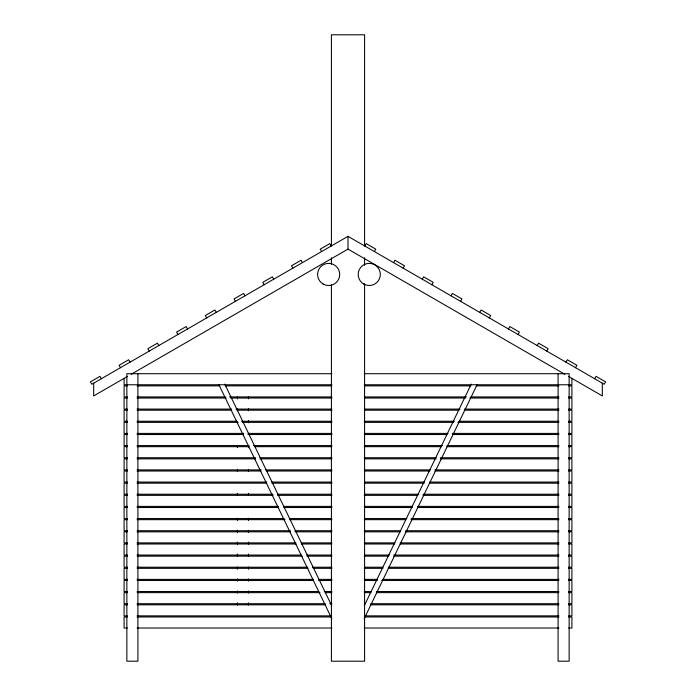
<?xml version="1.0" encoding="UTF-8"?>
<svg xmlns="http://www.w3.org/2000/svg" width="696" height="696" viewBox="0 0 696 696"><rect width="100%" height="100%" fill="white"/><g stroke="black" fill="none" stroke-linecap="round" stroke-linejoin="round"><path stroke-width="1.04" d="M364.356 605.59L471.236 384.114M364.156 618.727L477.152 384.566M364.817 246.036L366.2 243.644L375.77 249.177L374.387 251.569M393.545 262.627L394.928 260.234L404.498 265.759L403.115 268.151M422.272 279.209L423.655 276.817L433.225 282.341L431.851 284.742M450.999 295.8L452.383 293.399L461.953 298.932L460.578 301.325M479.727 312.382L481.11 309.99L490.68 315.514L489.305 317.915M508.454 328.973L509.837 326.572L519.416 332.105L518.033 334.498M537.182 345.555L538.565 343.163L548.143 348.687L546.76 351.08M565.909 362.137L567.292 359.745L576.871 365.278L575.488 367.671M594.636 378.728L596.02 376.336L605.598 381.86L604.215 384.253L348 236.327L91.785 384.253L90.402 381.86L99.98 376.336L101.364 378.728M127.464 376.423L93.682 395.928L93.682 383.165M131.222 374.257L348 249.098L564.778 374.257M331.905 373.709L126.855 373.709L126.855 661.2L137.912 661.2L137.912 373.709M364.304 373.709L569.145 373.709L569.145 661.2L558.088 661.2L558.088 373.709M331.905 384.766L124.088 384.766L124.088 378.737M364.304 384.766L571.912 384.766L571.912 378.737M127.351 385.871L124.088 385.871L124.088 396.929L127.351 396.929M137.129 385.871L219.736 385.871M225.173 385.871L331.905 385.871M364.304 385.871L470.914 385.871M476.264 385.871L558.879 385.871M568.649 385.871L571.912 385.871L571.912 396.929L568.649 396.929M137.129 396.929L225.173 396.929M229.523 396.929L331.905 396.929M364.304 396.929L466.477 396.929M470.827 396.929L558.879 396.929M127.351 398.034L124.088 398.034L124.088 409.091L127.351 409.091M137.129 398.034L226.261 398.034M230.611 398.034L331.905 398.034M364.304 398.034L465.485 398.034M469.739 398.034L558.879 398.034M568.649 398.034L571.912 398.034L571.912 409.091L568.649 409.091M137.129 409.091L231.698 409.091M236.048 409.091L331.905 409.091M364.304 409.091L459.952 409.091M464.302 409.091L558.879 409.091M127.351 410.196L124.088 410.196L124.088 421.254L127.351 421.254M137.129 410.196L231.698 410.196M237.127 410.196L331.905 410.196M364.304 410.196L458.968 410.196M464.302 410.196L558.879 410.196M568.649 410.196L571.912 410.196L571.912 421.254L568.649 421.254M137.129 421.254L237.127 421.254M241.477 421.254L331.905 421.254M364.304 421.254L454.523 421.254M458.873 421.254L558.879 421.254M127.351 422.359L124.088 422.359L124.088 433.417L127.351 433.417M137.129 422.359L238.215 422.359M242.565 422.359L331.905 422.359M364.304 422.359L453.54 422.359M457.785 422.359L558.879 422.359M568.649 422.359L571.912 422.359L571.912 433.417L568.649 433.417M137.129 433.417L243.652 433.417M248.002 433.417L331.905 433.417M364.304 433.417L447.998 433.417M452.348 433.417L558.879 433.417M127.351 434.522L124.088 434.522L124.088 445.579L127.351 445.579M137.129 434.522L243.652 434.522M248.002 434.522L331.905 434.522M364.304 434.522L447.023 434.522M452.348 434.522L558.879 434.522M568.649 434.522L571.912 434.522L571.912 445.579L568.649 445.579M137.129 445.579L249.09 445.579M253.431 445.579L331.905 445.579M364.304 445.579L442.569 445.579M446.91 445.579L558.879 445.579M127.351 446.684L124.088 446.684L124.088 457.742L127.351 457.742M137.129 446.684L249.09 446.684M254.519 446.684L331.905 446.684M364.304 446.684L441.595 446.684M446.91 446.684L558.879 446.684M568.649 446.684L571.912 446.684L571.912 457.742L568.649 457.742M137.129 457.742L255.606 457.742M259.956 457.742L331.905 457.742M364.304 457.742L436.166 457.742M440.394 457.742L558.879 457.742M127.351 458.847L124.088 458.847L124.088 469.904L127.351 469.904M137.129 458.847L255.606 458.847M259.956 458.847L331.905 458.847M364.304 458.847L436.166 458.847M440.394 458.847L558.879 458.847M568.649 458.847L571.912 458.847L571.912 469.904L568.649 469.904M137.129 469.904L261.043 469.904M265.394 469.904L331.905 469.904M364.304 469.904L430.606 469.904M434.957 469.904L558.879 469.904M127.351 471.009L124.088 471.009L124.088 482.067L127.351 482.067M137.129 471.009L261.043 471.009M266.481 471.009L331.905 471.009M364.304 471.009L429.65 471.009M434.957 471.009L558.879 471.009M568.649 471.009L571.912 471.009L571.912 482.067L568.649 482.067M137.129 482.067L266.751 482.067M271.91 482.067L331.905 482.067M364.304 482.067L424.221 482.067M429.519 482.067L558.879 482.067M127.351 483.181L124.088 483.181L124.088 494.23L127.351 494.23M137.129 483.181L266.751 483.181M271.91 483.181L331.905 483.181M364.304 483.181L424.221 483.181M429.519 483.181L558.879 483.181M568.649 483.181L571.912 483.181L571.912 494.23L568.649 494.23M137.129 494.23L272.997 494.23M277.347 494.23L331.905 494.23M364.304 494.23L418.783 494.23M423.003 494.23L558.879 494.23M127.351 495.343L124.088 495.343L124.088 506.401L127.351 506.401M137.129 495.343L272.997 495.343M277.608 495.343L331.905 495.343M364.304 495.343L417.704 495.343M423.003 495.343L558.879 495.343M568.649 495.343L571.912 495.343L571.912 506.401L568.649 506.401M137.129 506.401L278.435 506.401M283.872 506.401L331.905 506.401M364.304 506.401L412.267 506.401M417.565 506.401L558.879 506.401M127.351 507.506L124.088 507.506L124.088 518.563L127.351 518.563M137.129 507.506L278.435 507.506M283.872 507.506L331.905 507.506M364.304 507.506L412.267 507.506M417.565 507.506L558.879 507.506M568.649 507.506L571.912 507.506L571.912 518.563L568.649 518.563M137.129 518.563L284.125 518.563M289.301 518.563L331.905 518.563M364.304 518.563L406.838 518.563M411.188 518.563L558.879 518.563M127.351 519.668L124.088 519.668L124.088 530.726L127.351 530.726M137.129 519.668L284.96 519.668M289.553 519.668L331.905 519.668M364.304 519.668L405.759 519.668M411.04 519.668L558.879 519.668M568.649 519.668L571.912 519.668L571.912 530.726L568.649 530.726M137.129 530.726L290.389 530.726M294.982 530.726L331.905 530.726M364.304 530.726L400.322 530.726M405.611 530.726L558.879 530.726M127.351 531.831L124.088 531.831L124.088 542.889L127.351 542.889M137.129 531.831L290.389 531.831M294.982 531.831L331.905 531.831M364.304 531.831L400.322 531.831M405.611 531.831L558.879 531.831M568.649 531.831L571.912 531.831L571.912 542.889L568.649 542.889M137.129 542.889L295.826 542.889M301.264 542.889L331.905 542.889M364.304 542.889L394.893 542.889M400.174 542.889L558.879 542.889M127.351 543.994L124.088 543.994L124.088 555.051L127.351 555.051M137.129 543.994L296.07 543.994M301.264 543.994L331.905 543.994M364.304 543.994L394.736 543.994M400.174 543.994L558.879 543.994M568.649 543.994L571.912 543.994L571.912 555.051L568.649 555.051M137.129 555.051L301.499 555.051M306.692 555.051L331.905 555.051M364.304 555.051L389.464 555.051M393.805 555.051L558.879 555.051M127.351 556.156L124.088 556.156L124.088 567.214L127.351 567.214M137.129 556.156L302.351 556.156M306.927 556.156L331.905 556.156M364.304 556.156L388.377 556.156M393.649 556.156L558.879 556.156M568.649 556.156L571.912 556.156L571.912 567.214L568.649 567.214M137.129 567.214L307.78 567.214M312.356 567.214L331.905 567.214M364.304 567.214L382.948 567.214M388.22 567.214L558.879 567.214M127.351 568.319L124.088 568.319L124.088 579.377L127.351 579.377M137.129 568.319L308.015 568.319M313.217 568.319L331.905 568.319M364.304 568.319L382.948 568.319M388.22 568.319L558.879 568.319M568.649 568.319L571.912 568.319L571.912 579.377L568.649 579.377M137.129 579.377L313.444 579.377M318.655 579.377L331.905 579.377M364.304 579.377L377.519 579.377M382.783 579.377L558.879 579.377M127.351 580.481L124.088 580.481L124.088 591.539L127.351 591.539M137.129 580.481L313.444 580.481M318.655 580.481L331.905 580.481M364.304 580.481L377.345 580.481M381.695 580.481L558.879 580.481M568.649 580.481L571.912 580.481L571.912 591.539L568.649 591.539M137.129 591.539L318.872 591.539M324.31 591.539L331.905 591.539M364.304 591.539L371.003 591.539M376.432 591.539L558.879 591.539M127.351 592.644L124.088 592.644L124.088 603.702L127.351 603.702M137.129 592.644L319.96 592.644M325.171 592.644L331.905 592.644M364.304 592.644L371.003 592.644M376.258 592.644L558.879 592.644M568.649 592.644L571.912 592.644L571.912 603.702L568.649 603.702M137.129 603.702L325.171 603.702M329.739 603.702L331.905 603.702M370.829 603.702L558.879 603.702M127.351 604.807L124.088 604.807L124.088 615.864L127.351 615.864M137.129 604.807L325.389 604.807M370.829 604.807L558.879 604.807M568.649 604.807L571.912 604.807L571.912 615.864L568.649 615.864M137.129 615.864L330.817 615.864M365.391 615.864L558.879 615.864M127.351 616.969L124.088 616.969L124.088 628.027L127.351 628.027M137.129 616.969L331.696 616.969M364.304 616.969L558.879 616.969M568.649 616.969L571.912 616.969L571.912 628.027L568.649 628.027M137.129 628.027L331.905 628.027M364.304 628.027L558.879 628.027M568.536 376.423L602.318 395.928L602.318 383.165M331.183 246.036L329.8 243.644L320.23 249.177L321.613 251.569M302.455 262.627L301.072 260.234L291.502 265.759L292.885 268.151M273.728 279.209L272.345 276.817L262.775 282.341L264.149 284.742M245.001 295.8L243.617 293.399L234.047 298.932L235.422 301.325M216.273 312.382L214.89 309.99L205.32 315.514L206.695 317.915M187.546 328.973L186.163 326.572L176.584 332.105L177.967 334.498M158.819 345.555L157.435 343.163L147.856 348.687L149.24 351.08M130.091 362.137L128.708 359.745L119.129 365.278L120.512 367.671M224.756 384.114L331.644 605.59M218.84 384.566L331.844 618.727M364.582 245.775L364.582 34.8L331.418 34.8L331.418 245.775M364.582 257.738L364.582 265.35M364.582 283.837L364.582 661.2L331.418 661.2L331.418 284.925M348 236.327L348 249.098M331.418 257.738L331.418 264.262M248.481 396.703L248.481 398.869M248.481 408.639L248.481 410.805M248.481 420.575L248.481 422.742M248.481 445.527L248.481 447.702M248.481 469.4L248.481 471.575M248.481 493.273L248.481 495.439M248.481 518.233L248.481 520.399M248.481 530.169L248.481 532.336M248.481 542.097L248.481 544.272M248.481 554.033L248.481 556.208M248.481 567.057L248.481 569.224M248.481 578.994L248.481 581.16M248.481 590.93L248.481 593.096M248.481 602.867L248.481 605.033M237.423 396.703L237.423 398.869M237.423 408.639L237.423 410.805M237.423 445.527L237.423 447.702M237.423 469.4L237.423 471.575M237.423 493.273L237.423 495.439M237.423 518.233L237.423 520.399M237.423 530.169L237.423 532.336M237.423 542.097L237.423 544.272M237.423 554.033L237.423 556.208M237.423 567.057L237.423 569.224M237.423 578.994L237.423 581.16M237.423 590.93L237.423 593.096M237.423 602.867L237.423 605.033M363.721 284.012A11.058 11.058 0 0 0 380.312 274.441A11.058 11.058 0 0 0 363.721 264.863A11.058 11.058 0 0 0 363.721 284.012M323.118 284.012A11.058 11.058 0 0 0 339.709 274.441A11.058 11.058 0 0 0 323.118 264.863A11.058 11.058 0 0 0 323.118 284.012"/></g></svg>
